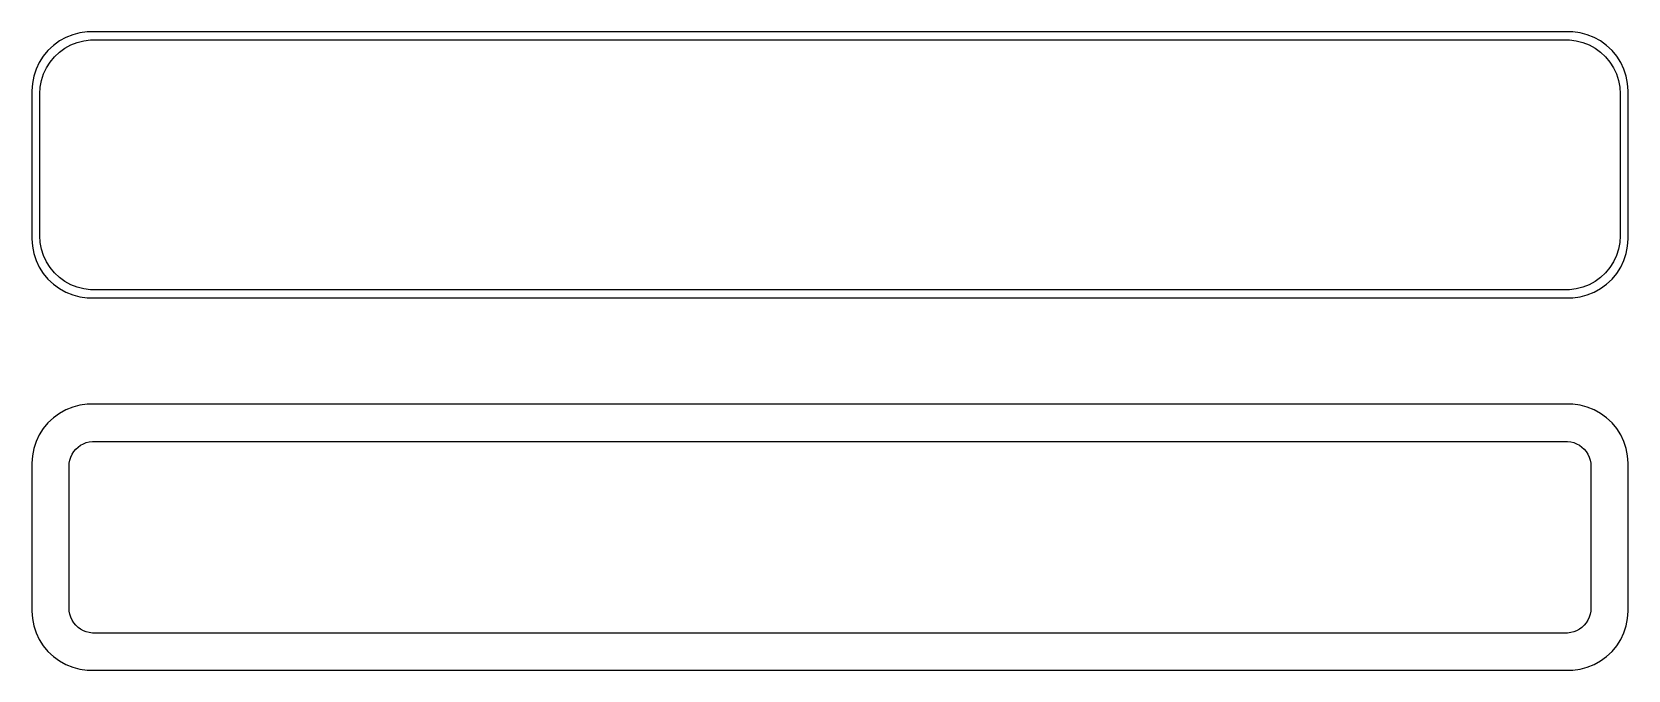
# Model space of a CAD drawing. Header units: metres. Extents: x -68 to 68, y 52 to 106.
import ezdxf

# ---------------------------------------------------------------- set-up
doc = ezdxf.new("R2010")
doc.units = ezdxf.units.M

msp = doc.modelspace()

# ---------------------------------------------------------------- linework, layer by layer
for p, q in [((-64.0451, 105.505), (-64.6289, 105.274)), ((-63.4369, 105.661), (-64.0451, 105.505)), ((-62.8139, 105.74), (-63.4369, 105.661)), ((62.8139, 105.74), (-62.8139, 105.74)), ((63.4369, 105.661), (62.8139, 105.74)), ((64.0451, 105.505), (63.4369, 105.661)), ((64.6289, 105.274), (64.0451, 105.505)), ((-66.1448, 104.173), (-66.5451, 103.689)), ((-65.6871, 104.603), (-66.1448, 104.173)), ((-65.1791, 104.972), (-65.6871, 104.603)), ((-65.5875, 103.634), (-65.1684, 104.028)), ((-64.6289, 105.274), (-65.1791, 104.972)), ((-65.1684, 104.028), (-64.7032, 104.366)), ((-64.7032, 104.366), (-64.1994, 104.643)), ((-64.1994, 104.643), (-63.6648, 104.854)), ((-63.6648, 104.854), (-63.1079, 104.997)), ((-63.1079, 104.997), (-62.5375, 105.069)), ((-62.5375, 105.069), (62.5375, 105.069)), ((62.5375, 105.069), (63.1079, 104.997)), ((63.1079, 104.997), (63.6648, 104.854)), ((63.6648, 104.854), (64.1994, 104.643)), ((64.1994, 104.643), (64.7032, 104.366)), ((65.1791, 104.972), (64.6289, 105.274)), ((64.7032, 104.366), (65.1684, 104.028)), ((65.1684, 104.028), (65.5875, 103.634)), ((65.6871, 104.603), (65.1791, 104.972)), ((66.1448, 104.173), (65.6871, 104.603)), ((66.5451, 103.689), (66.1448, 104.173)), ((-66.8815, 103.159), (-67.1489, 102.591)), ((-66.5451, 103.689), (-66.8815, 103.159)), ((-66.5069, 102.185), (-66.2621, 102.706)), ((-66.2621, 102.706), (-65.954, 103.191)), ((-65.954, 103.191), (-65.5875, 103.634)), ((65.5875, 103.634), (65.954, 103.191)), ((65.954, 103.191), (66.2621, 102.706)), ((66.2621, 102.706), (66.5069, 102.185)), ((66.8815, 103.159), (66.5451, 103.689)), ((67.1489, 102.591), (66.8815, 103.159)), ((-67.4606, 101.377), (-67.5, 100.75)), ((-67.3429, 101.993), (-67.4606, 101.377)), ((-67.1489, 102.591), (-67.3429, 101.993)), ((-66.7923, 101.074), (-66.6846, 101.639)), ((-66.6846, 101.639), (-66.5069, 102.185)), ((66.5069, 102.185), (66.6846, 101.639)), ((66.6846, 101.639), (66.7923, 101.074)), ((67.3429, 101.993), (67.1489, 102.591)), ((67.4606, 101.377), (67.3429, 101.993)), ((67.5, 100.75), (67.4606, 101.377)), ((-67.5, 100.75), (-67.5, 88.25)), ((-66.8284, 100.5), (-66.7923, 101.074)), ((-66.8284, 88.5), (-66.8284, 100.5)), ((66.7923, 101.074), (66.8284, 100.5)), ((66.8284, 100.5), (66.8284, 88.5)), ((67.5, 88.25), (67.5, 100.75)), ((-67.5, 88.25), (-67.4606, 87.6233)), ((-66.7923, 87.9262), (-66.8284, 88.5)), ((-66.6846, 87.3614), (-66.7923, 87.9262)), ((66.7923, 87.9262), (66.6846, 87.3614)), ((66.8284, 88.5), (66.7923, 87.9262)), ((67.4606, 87.6233), (67.5, 88.25)), ((-67.4606, 87.6233), (-67.3429, 87.0066)), ((-67.3429, 87.0066), (-67.1489, 86.4094)), ((-67.1489, 86.4094), (-66.8815, 85.8412)), ((-66.5069, 86.8146), (-66.6846, 87.3614)), ((-66.2621, 86.2943), (-66.5069, 86.8146)), ((66.5069, 86.8146), (66.2621, 86.2943)), ((66.6846, 87.3614), (66.5069, 86.8146)), ((66.8815, 85.8412), (67.1489, 86.4094)), ((67.1489, 86.4094), (67.3429, 87.0066)), ((67.3429, 87.0066), (67.4606, 87.6233)), ((-66.8815, 85.8412), (-66.5451, 85.3111)), ((-66.5451, 85.3111), (-66.1448, 84.8273)), ((-65.954, 85.8089), (-66.2621, 86.2943)), ((-65.5875, 85.3658), (-65.954, 85.8089)), ((-65.1684, 84.9723), (-65.5875, 85.3658)), ((65.5875, 85.3658), (65.1684, 84.9723)), ((65.954, 85.8089), (65.5875, 85.3658)), ((66.2621, 86.2943), (65.954, 85.8089)), ((66.1448, 84.8273), (66.5451, 85.3111)), ((66.5451, 85.3111), (66.8815, 85.8412)), ((-66.1448, 84.8273), (-65.6871, 84.3974)), ((-65.6871, 84.3974), (-65.1791, 84.0284)), ((-65.1791, 84.0284), (-64.6289, 83.7259)), ((-64.7032, 84.6343), (-65.1684, 84.9723)), ((-64.1994, 84.3573), (-64.7032, 84.6343)), ((-64.6289, 83.7259), (-64.0451, 83.4947)), ((-63.6648, 84.1456), (-64.1994, 84.3573)), ((-63.1079, 84.0027), (-63.6648, 84.1456)), ((-62.5375, 83.9306), (-63.1079, 84.0027)), ((62.5375, 83.9306), (-62.5375, 83.9306)), ((63.1079, 84.0027), (62.5375, 83.9306)), ((63.6648, 84.1456), (63.1079, 84.0027)), ((64.1994, 84.3573), (63.6648, 84.1456)), ((64.0451, 83.4947), (64.6289, 83.7259)), ((64.7032, 84.6343), (64.1994, 84.3573)), ((64.6289, 83.7259), (65.1791, 84.0284)), ((65.1684, 84.9723), (64.7032, 84.6343)), ((65.1791, 84.0284), (65.6871, 84.3974)), ((65.6871, 84.3974), (66.1448, 84.8273)), ((-64.0451, 83.4947), (-63.4369, 83.3386)), ((-63.4369, 83.3386), (-62.8139, 83.2599)), ((-62.8139, 83.2599), (62.8139, 83.2599)), ((62.8139, 83.2599), (63.4369, 83.3386)), ((63.4369, 83.3386), (64.0451, 83.4947)), ((-65.6871, 73.1026), (-66.1448, 72.6727)), ((-65.1791, 73.4716), (-65.6871, 73.1026)), ((-64.6289, 73.7741), (-65.1791, 73.4716)), ((-64.0451, 74.0053), (-64.6289, 73.7741)), ((-63.4369, 74.1614), (-64.0451, 74.0053)), ((-62.8139, 74.2401), (-63.4369, 74.1614)), ((62.8139, 74.2401), (-62.8139, 74.2401)), ((63.4369, 74.1614), (62.8139, 74.2401)), ((64.0451, 74.0053), (63.4369, 74.1614)), ((64.6289, 73.7741), (64.0451, 74.0053)), ((65.1791, 73.4716), (64.6289, 73.7741)), ((65.6871, 73.1026), (65.1791, 73.4716)), ((66.1448, 72.6727), (65.6871, 73.1026)), ((-66.8815, 71.6588), (-67.1489, 71.0906)), ((-66.5451, 72.1889), (-66.8815, 71.6588)), ((-66.1448, 72.6727), (-66.5451, 72.1889)), ((66.5451, 72.1889), (66.1448, 72.6727)), ((66.8815, 71.6588), (66.5451, 72.1889)), ((67.1489, 71.0906), (66.8815, 71.6588)), ((-67.3429, 70.4934), (-67.4606, 69.8767)), ((-67.1489, 71.0906), (-67.3429, 70.4934)), ((-64.0987, 70.0163), (-63.9567, 70.24)), ((-63.9567, 70.24), (-63.7879, 70.4441)), ((-63.7879, 70.4441), (-63.5947, 70.6255)), ((-63.5947, 70.6255), (-63.3804, 70.7812)), ((-63.3804, 70.7812), (-63.1482, 70.9088)), ((-63.1482, 70.9088), (-62.9019, 71.0064)), ((-62.9019, 71.0064), (-62.6453, 71.0723)), ((-62.6453, 71.0723), (-62.3825, 71.1055)), ((-62.3825, 71.1055), (62.3825, 71.1055)), ((62.3825, 71.1055), (62.6453, 71.0723)), ((62.6453, 71.0723), (62.9019, 71.0064)), ((62.9019, 71.0064), (63.1482, 70.9088)), ((63.1482, 70.9088), (63.3804, 70.7812)), ((63.3804, 70.7812), (63.5947, 70.6255)), ((63.5947, 70.6255), (63.7879, 70.4441)), ((63.7879, 70.4441), (63.9567, 70.24)), ((63.9567, 70.24), (64.0987, 70.0163)), ((67.3429, 70.4934), (67.1489, 71.0906)), ((67.4606, 69.8767), (67.3429, 70.4934)), ((-67.4606, 69.8767), (-67.5, 69.25)), ((-67.5, 69.25), (-67.5, 56.75)), ((-64.3596, 69), (-64.343, 69.2644)), ((-64.3596, 57), (-64.3596, 69)), ((-64.343, 69.2644), (-64.2934, 69.5246)), ((-64.2934, 69.5246), (-64.2115, 69.7766)), ((-64.2115, 69.7766), (-64.0987, 70.0163)), ((64.0987, 70.0163), (64.2115, 69.7766)), ((64.2115, 69.7766), (64.2934, 69.5246)), ((64.2934, 69.5246), (64.343, 69.2644)), ((64.343, 69.2644), (64.3596, 69)), ((64.3596, 69), (64.3596, 57)), ((67.5, 69.25), (67.4606, 69.8767)), ((67.5, 56.75), (67.5, 69.25)), ((-67.5, 56.75), (-67.4606, 56.1233)), ((-64.343, 56.7356), (-64.3596, 57)), ((-64.2934, 56.4754), (-64.343, 56.7356)), ((64.343, 56.7356), (64.2934, 56.4754)), ((64.3596, 57), (64.343, 56.7356)), ((67.4606, 56.1233), (67.5, 56.75)), ((-67.4606, 56.1233), (-67.3429, 55.5066)), ((-67.3429, 55.5066), (-67.1489, 54.9094)), ((-64.2115, 56.2234), (-64.2934, 56.4754)), ((-64.0987, 55.9837), (-64.2115, 56.2234)), ((-63.9567, 55.76), (-64.0987, 55.9837)), ((-63.7879, 55.5559), (-63.9567, 55.76)), ((-63.5947, 55.3745), (-63.7879, 55.5559)), ((-63.3804, 55.2188), (-63.5947, 55.3745)), ((63.5947, 55.3745), (63.3804, 55.2188)), ((63.7879, 55.5559), (63.5947, 55.3745)), ((63.9567, 55.76), (63.7879, 55.5559)), ((64.0987, 55.9837), (63.9567, 55.76)), ((64.2115, 56.2234), (64.0987, 55.9837)), ((64.2934, 56.4754), (64.2115, 56.2234)), ((67.1489, 54.9094), (67.3429, 55.5066)), ((67.3429, 55.5066), (67.4606, 56.1233)), ((-67.1489, 54.9094), (-66.8815, 54.3412)), ((-66.8815, 54.3412), (-66.5451, 53.8111)), ((-63.1482, 55.0912), (-63.3804, 55.2188)), ((-62.9019, 54.9936), (-63.1482, 55.0912)), ((-62.6453, 54.9277), (-62.9019, 54.9936)), ((-62.3825, 54.8945), (-62.6453, 54.9277)), ((62.3825, 54.8945), (-62.3825, 54.8945)), ((62.6453, 54.9277), (62.3825, 54.8945)), ((62.9019, 54.9936), (62.6453, 54.9277)), ((63.1482, 55.0912), (62.9019, 54.9936)), ((63.3804, 55.2188), (63.1482, 55.0912)), ((66.5451, 53.8111), (66.8815, 54.3412)), ((66.8815, 54.3412), (67.1489, 54.9094)), ((-66.5451, 53.8111), (-66.1448, 53.3273)), ((-66.1448, 53.3273), (-65.6871, 52.8974)), ((-65.6871, 52.8974), (-65.1791, 52.5284)), ((65.1791, 52.5284), (65.6871, 52.8974)), ((65.6871, 52.8974), (66.1448, 53.3273)), ((66.1448, 53.3273), (66.5451, 53.8111)), ((-65.1791, 52.5284), (-64.6289, 52.2259)), ((-64.6289, 52.2259), (-64.0451, 51.9947)), ((-64.0451, 51.9947), (-63.4369, 51.8386)), ((-63.4369, 51.8386), (-62.8139, 51.7599)), ((-62.8139, 51.7599), (62.8139, 51.7599)), ((62.8139, 51.7599), (63.4369, 51.8386)), ((63.4369, 51.8386), (64.0451, 51.9947)), ((64.0451, 51.9947), (64.6289, 52.2259)), ((64.6289, 52.2259), (65.1791, 52.5284))]:
    msp.add_line(p, q)

doc.saveas('drawing.dxf')
